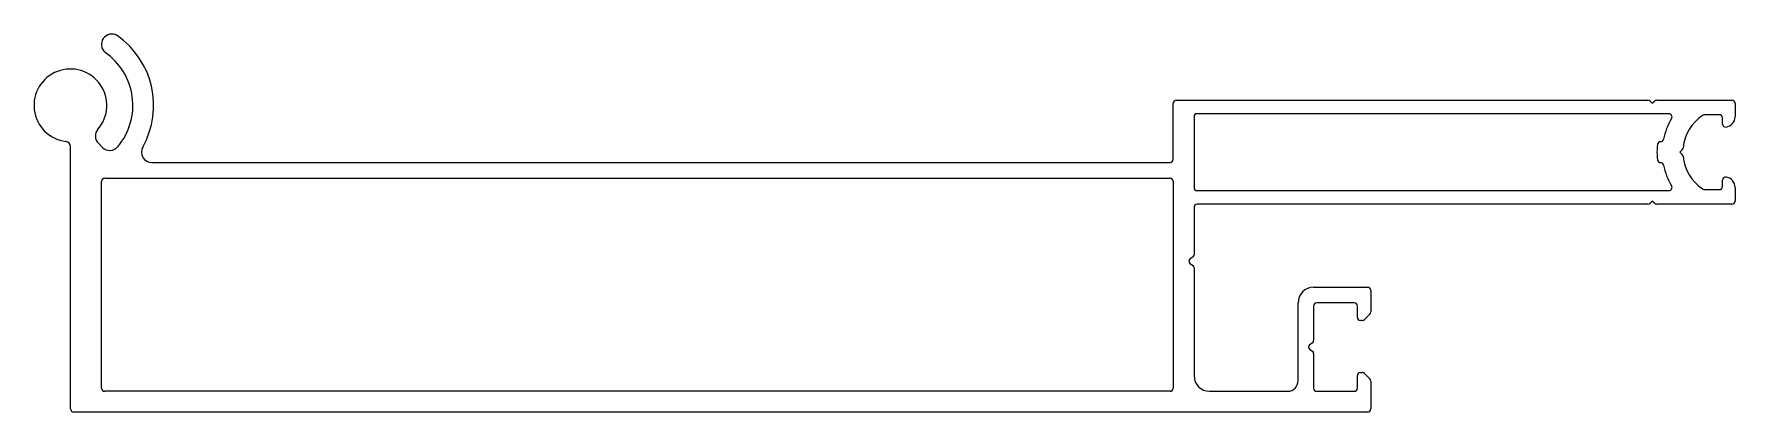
# Model space of a CAD drawing. Extents: x 735 to 898, y 345 to 381.
import ezdxf

# ---------------------------------------------------------------- set-up
doc = ezdxf.new("R2010")
doc.units = 0
doc.layers.get('0').update_dxf_attribs({"linetype": 'CONTINUOUS'})

msp = doc.modelspace()

# ---------------------------------------------------------------- linework, layer by layer
at = {"color": 0}
for p, q in [((844.69, 374.58), (890.01, 374.58)), ((890.23, 374.5), (890.44, 374.28)), ((890.44, 374.28), (890.65, 374.5)), ((890.86, 374.58), (898.09, 374.58)), ((844.39, 368.88), (844.39, 374.28)), ((846.39, 372.98), (846.39, 366.18)), ((892.04, 373.28), (846.69, 373.28)), ((896.89, 373.18), (895.54, 373.18)), ((897.19, 372.28), (897.19, 372.88)), ((898.39, 374.28), (898.39, 372.98)), ((738.39, 344.88), (738.39, 370.11)), ((741.09, 370.43), (741.48, 370.04)), ((891.23, 370.58), (891.22, 370.58)), ((893.32, 369.82), (893.09, 369.58)), ((893.09, 369.58), (893.32, 369.35)), ((746.22, 368.58), (844.09, 368.58)), ((891.22, 368.58), (891.23, 368.58)), ((741.39, 346.88), (741.39, 366.78)), ((741.69, 367.08), (844.09, 367.08)), ((844.39, 366.78), (844.39, 346.88)), ((897.19, 366.28), (897.19, 366.88)), ((846.69, 365.88), (892.04, 365.88)), ((890.44, 364.88), (890.23, 364.67)), ((890.65, 364.67), (890.44, 364.88)), ((895.54, 365.98), (896.89, 365.98)), ((898.39, 366.19), (898.39, 364.88)), ((846.39, 364.28), (846.39, 359.71)), ((890.01, 364.58), (846.69, 364.58)), ((898.09, 364.58), (890.86, 364.58)), ((846.3, 359.5), (845.98, 359.3)), ((845.98, 358.87), (846.3, 358.67)), ((846.39, 358.46), (846.39, 348.08)), ((857.89, 356.58), (863.09, 356.58)), ((856.39, 347.58), (856.39, 355.08)), ((861.79, 355.08), (858.19, 355.08)), ((863.39, 356.28), (863.39, 354.21)), ((857.89, 354.78), (857.89, 351.46)), ((862.09, 353.68), (862.09, 354.78)), ((862.56, 353.38), (862.39, 353.38)), ((863.3, 354), (862.77, 353.47)), ((857.8, 351.25), (857.48, 351.05)), ((857.48, 350.62), (857.8, 350.42)), ((857.89, 350.21), (857.89, 346.88)), ((862.39, 348.38), (862.56, 348.38)), ((862.78, 348.3), (863.3, 347.77)), ((862.09, 346.88), (862.09, 348.08)), ((863.39, 347.56), (863.39, 344.88)), ((844.09, 346.58), (741.69, 346.58)), ((847.89, 346.58), (855.39, 346.58)), ((858.19, 346.58), (861.79, 346.58)), ((863.09, 344.58), (738.69, 344.58))]:
    msp.add_line(p, q, dxfattribs=at)
for centre, radius, start, end in [((742.37, 379.94), 1, 60.4368, 229.9881), ((738.19, 374.08), 8.2, 330.724, 55.2124), ((738.19, 374.08), 6.2, 320.1419, 55.2124), ((738.39, 374.08), 3.5, 319.1025, 262.7937), ((844.69, 374.28), 0.3, 90, 180), ((890.01, 374.28), 0.3, 45, 90), ((890.86, 374.28), 0.3, 90, 135), ((898.09, 374.28), 0.3, 360, 90), ((846.69, 372.98), 0.3, 90, 180), ((897.63, 369.58), 6.24, 148.676, 168.5346), ((892.04, 372.98), 0.3, 328.676, 90), ((897.63, 369.58), 4.24, 124.0164, 174.3591), ((895.54, 372.68), 0.5, 90, 124.0164), ((896.89, 372.88), 0.3, 0, 90), ((897.39, 372.98), 1, 278.2132, 0), ((741.79, 371.14), 1, 139.1025, 225.28), ((897.49, 372.29), 0.301, 180.2729, 277.9403), ((737.89, 370.11), 0.5, 0, 82.7937), ((742.18, 370.75), 0.997, 225.0752, 320.3467), ((746.22, 369.58), 1, 150.7239, 270.0001), ((897.63, 369.58), 6.74, 173.7599, 186.2401), ((891.23, 370.28), 0.3, 90, 173.7599), ((891.22, 370.88), 0.3, 270, 348.5346), ((893.11, 370.03), 0.3, 315, 354.3591), ((844.09, 368.88), 0.3, 270, 0), ((891.23, 368.88), 0.3, 186.2401, 270), ((891.22, 368.28), 0.3, 11.4654, 90), ((897.63, 369.58), 6.24, 191.4654, 211.324), ((893.11, 369.14), 0.3, 5.6409, 45), ((897.63, 369.58), 4.24, 185.6409, 235.9836), ((741.69, 366.78), 0.3, 90, 180), ((844.09, 366.78), 0.3, 0, 90), ((892.04, 366.18), 0.3, 270, 31.324), ((896.89, 366.28), 0.3, 270, 0), ((897.49, 366.89), 0.298, 81.3723, 180.4145), ((897.39, 366.19), 1, 0, 81.7868), ((846.69, 366.18), 0.3, 180, 270), ((890.01, 364.88), 0.3, 270, 315), ((890.86, 364.88), 0.3, 225, 270), ((895.54, 366.48), 0.5, 235.9836, 270), ((898.09, 364.88), 0.3, 270, 0), ((846.69, 364.28), 0.3, 90, 180), ((846.09, 359.71), 0.3, 315, 0), ((846.19, 359.08), 0.3, 135, 225), ((846.09, 358.46), 0.3, 0, 45), ((857.89, 355.08), 1.5, 90, 180), ((863.09, 356.28), 0.3, 0, 90), ((858.19, 354.78), 0.3, 90, 180), ((861.79, 354.78), 0.3, 0, 90), ((862.39, 353.68), 0.3, 180, 270), ((862.56, 353.68), 0.3, 270, 315), ((863.09, 354.21), 0.3, 315, 0), ((857.69, 350.83), 0.3, 135, 225), ((857.59, 351.46), 0.3, 315, 360), ((857.59, 350.21), 0.3, 0, 45), ((862.39, 348.08), 0.3, 90, 180), ((862.56, 348.08), 0.3, 45, 90), ((741.69, 346.88), 0.3, 180, 270), ((844.09, 346.88), 0.3, 270, 0), ((847.89, 348.08), 1.5, 180, 270), ((855.39, 347.58), 1, 270, 0), ((858.19, 346.88), 0.3, 180, 270), ((861.79, 346.88), 0.3, 270, 0), ((863.09, 347.56), 0.3, 0, 45), ((738.69, 344.88), 0.3, 180, 270), ((863.09, 344.88), 0.3, 270, 0)]:
    msp.add_arc(centre, radius, start, end, dxfattribs=at)

doc.saveas('drawing.dxf')
